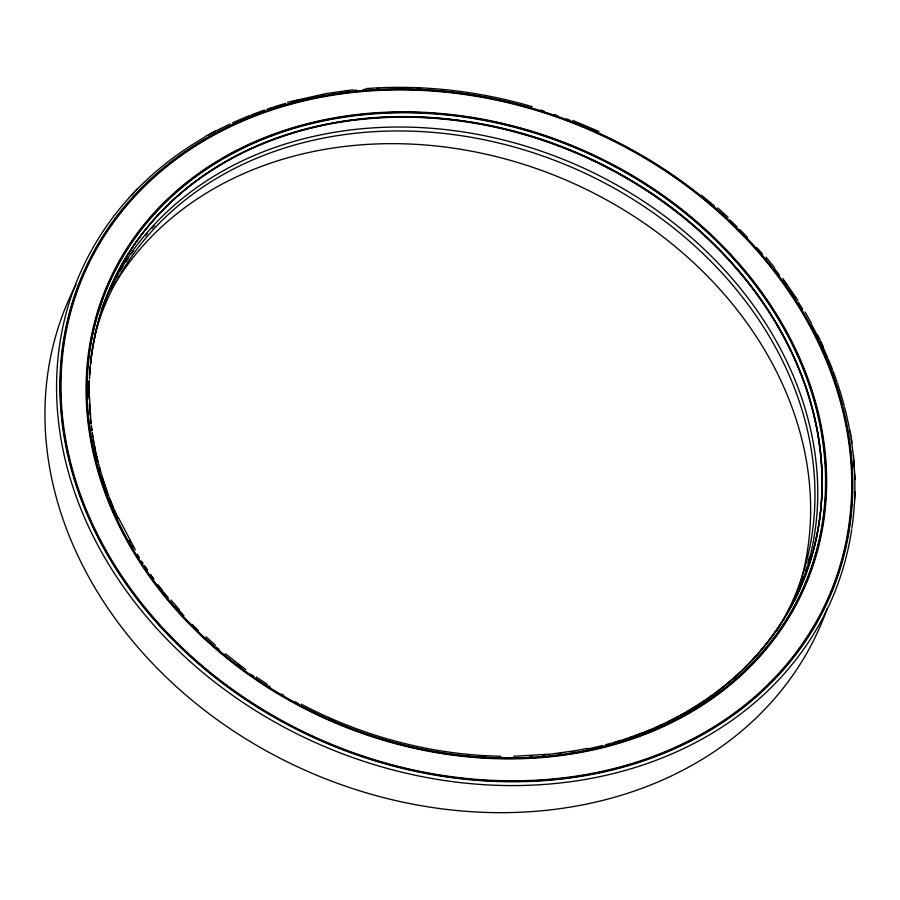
<?xml version="1.0" encoding="UTF-8"?>
<svg xmlns="http://www.w3.org/2000/svg" width="900" height="900" viewBox="0 0 900 900"><rect width="100%" height="100%" fill="white"/><g stroke="black" fill="none" stroke-linecap="round" stroke-linejoin="round"><path stroke-width="1.35" d="M854.516 503.674L855 491.704M129.06 197.662L137.25 188.933M205.031 136.62L216 130.567M287.483 102.285L326.194 93.555L352.89 89.809M575.606 750.634L587.633 748.339M575.696 750.623L551.205 754.065L513.641 756.304M366.401 88.571C422.168 84.409 478.553 91.013 532.192 106.639M500.963 756.27C431.483 754.954 362.61 736.459 301.174 704.126M572.692 120.397L599.018 131.501M256.399 677.104L267.266 684.326M245.79 669.6L225.326 653.726M717.739 207.911L728.089 217.249M205.999 636.795L215.516 645.39M171.079 600.086L179.314 609.592M766.035 257.153L774.607 267.705M782.798 278.46L798.008 300.6M804.971 311.895L811.519 323.336M135.36 549.877L118.53 517.95M817.616 334.924L823.286 346.624M850.14 430.92L852.075 443.093M853.538 455.243L855 479.486M90.776 418.343L89.426 396.067M825.424 613.406A409.669 336.397 23.2 0 1 307.665 771.379A409.669 336.397 23.2 0 1 76.039 284.569M827.212 608.501A409.669 336.397 23.2 0 1 825.885 612.191M851.726 529.346A409.657 336.386 23.2 0 1 312.019 741.049A409.657 336.386 23.2 0 1 128.7 198.248M131.389 195.3A409.657 336.386 23.2 0 1 204.458 137.362M208.091 135.304A409.657 336.386 23.2 0 1 215.438 131.31M216.675 130.657A409.657 336.386 23.2 0 1 230.141 123.986M232.447 122.918A409.657 336.386 23.2 0 1 250.076 115.391M251.269 114.93A409.657 336.386 23.2 0 1 264.577 110.014M267.03 109.17A409.657 336.386 23.2 0 1 273.195 107.134M274.433 106.74A409.657 336.386 23.2 0 1 285.694 103.365M290.756 101.97A409.657 336.386 23.2 0 1 298.406 100.001M321.75 94.984A409.657 336.386 23.2 0 1 324.382 94.511M332.303 93.184A409.657 336.386 23.2 0 1 334.957 92.779M345.623 91.316A409.657 336.386 23.2 0 1 348.311 90.99M353.689 90.394A409.657 336.386 23.2 0 1 356.377 90.124M363.139 89.516A409.657 336.386 23.2 0 1 365.861 89.302M376.751 88.616A409.657 336.386 23.2 0 1 379.485 88.481M416.7 88.403A409.657 336.386 23.2 0 1 420.863 88.582M540.495 110.002A409.657 336.386 23.2 0 1 544.207 111.184M554.062 114.457A409.657 336.386 23.2 0 1 557.741 115.74M566.28 118.834A409.657 336.386 23.2 0 1 569.925 120.218M701.415 195.266A409.657 336.386 23.2 0 1 714.375 206.01M729.934 220.005A409.657 336.386 23.2 0 1 736.931 226.744M739.89 229.669A409.657 336.386 23.2 0 1 747.607 237.589M756.923 247.703A409.657 336.386 23.2 0 1 762.345 253.879M774.461 268.605A409.657 336.386 23.2 0 1 779.423 275.04M783.45 280.451A409.657 336.386 23.2 0 1 786.6 284.827M790.447 290.329A409.657 336.386 23.2 0 1 791.955 292.534M793.451 294.761A409.657 336.386 23.2 0 1 795.668 298.103M798.548 302.58A409.657 336.386 23.2 0 1 802.755 309.353M811.35 324.214A409.657 336.386 23.2 0 1 819.202 339.3M820.35 341.64A409.657 336.386 23.2 0 1 827.842 358.144M828.349 359.336A409.657 336.386 23.2 0 1 832.658 370.046M833.119 371.25A409.657 336.386 23.2 0 1 837.011 382.039M837.428 383.243A409.657 336.386 23.2 0 1 844.29 406.069M844.639 407.407A409.657 336.386 23.2 0 1 849.712 430.369M849.96 431.73A409.657 336.386 23.2 0 1 850.658 435.78M851.096 438.491A409.657 336.386 23.2 0 1 851.715 442.541M851.906 443.902A409.657 336.386 23.2 0 1 853.357 456.064M853.74 460.114A409.657 336.386 23.2 0 1 854.336 468.202M854.617 473.591A409.657 336.386 23.2 0 1 854.617 499.027M854.347 504.338A409.657 336.386 23.2 0 1 851.918 528.041M89.483 378.945A376.144 308.88 23.2 0 1 581.76 154.822A376.144 308.88 23.2 0 1 744.581 667.811M740.599 671.648A376.144 308.88 23.2 0 1 714.938 693.124M713.936 693.866A376.144 308.88 23.2 0 1 705.735 699.671M704.7 700.38A376.144 308.88 23.2 0 1 667.17 722.014M666 722.576A376.144 308.88 23.2 0 1 655.403 727.447M654.21 727.965A376.144 308.88 23.2 0 1 644.558 731.959M643.331 732.442A376.144 308.88 23.2 0 1 634.714 735.671M633.476 736.121A376.144 308.88 23.2 0 1 629.73 737.426M627.221 738.27A376.144 308.88 23.2 0 1 623.441 739.508M622.181 739.913A376.144 308.88 23.2 0 1 611.966 742.972M610.684 743.332A376.144 308.88 23.2 0 1 605.509 744.739M602.91 745.414A376.144 308.88 23.2 0 1 587.137 749.059M573.773 751.59A376.144 308.88 23.2 0 1 571.072 752.029M561.589 753.457A376.144 308.88 23.2 0 1 558.866 753.817M545.153 755.336A376.144 308.88 23.2 0 1 542.385 755.595M532.688 756.304A376.144 308.88 23.2 0 1 529.909 756.472M485.19 756.45A376.144 308.88 23.2 0 1 482.636 756.304M334.046 720.72A376.144 308.88 23.2 0 1 330.424 719.156M298.575 703.676A376.144 308.88 23.2 0 1 295.11 701.809M283.714 695.374A376.144 308.88 23.2 0 1 281.452 694.046M270.315 687.229A376.144 308.88 23.2 0 1 268.11 685.834M254.014 676.44A376.144 308.88 23.2 0 1 250.819 674.201M241.38 667.327A376.144 308.88 23.2 0 1 237.251 664.211M219.206 649.597A376.144 308.88 23.2 0 1 216.281 647.077M198.416 630.607A376.144 308.88 23.2 0 1 192.116 624.319M183.87 615.668A376.144 308.88 23.2 0 1 175.455 606.285M168.266 597.769A376.144 308.88 23.2 0 1 163.901 592.369M163.046 591.289A376.144 308.88 23.2 0 1 157.995 584.719M153.9 579.184A376.144 308.88 23.2 0 1 150.716 574.717M147.6 570.217A376.144 308.88 23.2 0 1 144.551 565.684M143.066 563.4A376.144 308.88 23.2 0 1 141.593 561.116M139.41 557.674A376.144 308.88 23.2 0 1 137.284 554.22M133.144 547.245A376.144 308.88 23.2 0 1 131.805 544.916M130.477 542.576A376.144 308.88 23.2 0 1 129.184 540.225M117.81 517.635A376.144 308.88 23.2 0 1 114.086 509.186M113.569 507.983A376.144 308.88 23.2 0 1 109.192 497.036M108.731 495.821A376.144 308.88 23.2 0 1 105.66 487.249M105.233 486.022A376.144 308.88 23.2 0 1 98.606 463.826M98.291 462.589A376.144 308.88 23.2 0 1 95.951 452.678M95.681 451.44A376.144 308.88 23.2 0 1 92.306 432.81M91.946 430.324A376.144 308.88 23.2 0 1 91.294 425.363M91.001 422.876A376.144 308.88 23.2 0 1 90.608 419.152M90.214 414.968A376.144 308.88 23.2 0 1 89.483 403.841M89.325 399.668A376.144 308.88 23.2 0 1 89.37 381.701M90.484 364.174A376.144 308.869 23.2 0 1 610.436 169.02A376.144 308.869 23.2 0 1 714.814 693.394M712.8 694.867A376.144 308.869 23.2 0 1 686.306 712.058M685.204 712.688A376.144 308.869 23.2 0 1 680.749 715.185M678.499 716.411A376.144 308.869 23.2 0 1 676.226 717.615M675.09 718.211A376.144 308.869 23.2 0 1 667.046 722.273M662.377 724.5A376.144 308.869 23.2 0 1 655.279 727.706M650.486 729.765A376.144 308.869 23.2 0 1 644.434 732.229M643.207 732.701A376.144 308.869 23.2 0 1 634.59 735.941M633.352 736.38A376.144 308.869 23.2 0 1 627.097 738.54M619.515 740.97A376.144 308.869 23.2 0 1 615.69 742.129M198.304 630.877A376.144 308.869 23.2 0 1 192.004 624.589M181.856 613.867A376.144 308.869 23.2 0 1 179.977 611.786M162.09 590.467A376.144 308.869 23.2 0 1 160.391 588.285M152.989 578.34A376.144 308.869 23.2 0 1 150.604 574.976M146.722 569.351A376.144 308.869 23.2 0 1 144.45 565.954M130.376 542.846A376.144 308.869 23.2 0 1 129.071 540.495M117.709 517.905A376.144 308.869 23.2 0 1 114.491 510.671M113.468 508.252A376.144 308.869 23.2 0 1 110.025 499.748M107.28 492.424A376.144 308.869 23.2 0 1 105.547 487.519M105.131 486.293A376.144 308.869 23.2 0 1 101.97 476.46M100.519 471.521A376.144 308.869 23.2 0 1 99.484 467.809M97.875 461.621A376.144 308.869 23.2 0 1 95.839 452.947M95.569 451.71A376.144 308.869 23.2 0 1 94.073 444.262M93.623 441.776A376.144 308.869 23.2 0 1 93.184 439.29M92.767 436.815A376.144 308.869 23.2 0 1 92.194 433.08M91.834 430.605A376.144 308.869 23.2 0 1 91.282 426.409M90.945 423.619A376.144 308.869 23.2 0 1 90.495 419.434M89.989 413.854A376.144 308.869 23.2 0 1 89.606 408.285M89.156 397.17A376.144 308.869 23.2 0 1 89.314 380.599M89.595 375.098A376.144 308.869 23.2 0 1 90.225 366.896M90.495 363.116A376.132 308.858 23.2 0 1 557.201 145.519A376.132 308.858 23.2 0 1 782.066 621.821M781.335 622.957A376.132 308.858 23.2 0 1 738.326 674.111M736.279 675.99A376.132 308.858 23.2 0 1 733.174 678.758M730.012 681.491A376.132 308.858 23.2 0 1 727.886 683.291M720.27 689.445A376.132 308.858 23.2 0 1 714.679 693.697M713.678 694.44A376.132 308.858 23.2 0 1 708.581 698.096M705.476 700.234A376.132 308.858 23.2 0 1 703.395 701.651M700.234 703.732A376.132 308.858 23.2 0 1 698.107 705.105M695.97 706.466A376.132 308.858 23.2 0 1 693.821 707.805M688.376 711.079A376.132 308.858 23.2 0 1 686.171 712.361M94.421 447.053A376.132 308.858 23.2 0 1 93.949 444.566M93.487 442.08A376.132 308.858 23.2 0 1 93.06 439.594M91.71 430.909A376.132 308.858 23.2 0 1 91.328 428.108M90.821 423.923A376.132 308.858 23.2 0 1 90.371 419.738M89.865 414.157A376.132 308.858 23.2 0 1 89.561 409.984M89.021 397.474A376.132 308.858 23.2 0 1 89.19 380.902M89.55 374.04A376.132 308.858 23.2 0 1 90.09 367.2M94.837 334.575A374.321 307.373 23.2 0 1 573.424 168.019A374.321 307.373 23.2 0 1 776.678 630.877M101.216 309.825A376.132 308.858 23.2 0 1 569.756 162.023A376.132 308.858 23.2 0 1 794.576 600.851M109.204 291.15A376.132 308.858 23.2 0 1 114.739 280.35M116.044 277.976A376.132 308.858 23.2 0 1 118.035 274.455M120.094 270.968A376.132 308.858 23.2 0 1 122.918 266.355M125.854 261.799A376.132 308.858 23.2 0 1 128.115 258.412M131.209 253.969A376.132 308.858 23.2 0 1 133.605 250.661M145.463 235.71A376.132 308.858 23.2 0 1 147.251 233.64M151.819 228.532A376.132 308.858 23.2 0 1 154.631 225.529M809.393 557.381A376.132 308.858 23.2 0 1 808.065 562.624M806.625 567.832A376.132 308.858 23.2 0 1 805.477 571.725M803.846 576.866A376.132 308.858 23.2 0 1 800.741 585.788M111.926 288.72A376.132 308.858 23.2 0 1 568.654 181.237A376.132 308.858 23.2 0 1 798.57 588.566M148.275 612.945A406.89 334.114 23.2 0 0 826.504 604.17A406.89 334.114 23.2 0 0 394.245 88.999A406.89 334.114 23.2 0 0 148.275 612.945M148.669 612.709A406.361 333.686 23.2 0 0 826.031 603.956A406.361 333.686 23.2 0 0 394.335 89.438A406.361 333.686 23.2 0 0 148.669 612.709M149.119 612.45A405.787 333.214 23.2 0 0 825.502 603.709A405.787 333.214 23.2 0 0 394.425 89.933A405.787 333.214 23.2 0 0 149.119 612.45M169.065 600.964A379.44 311.58 23.2 0 0 801.54 592.785A379.44 311.58 23.2 0 0 398.441 112.354A379.44 311.58 23.2 0 0 169.065 600.964M169.447 600.739A378.923 311.152 23.2 0 0 801.056 592.571A378.923 311.152 23.2 0 0 398.52 112.804A378.923 311.152 23.2 0 0 169.447 600.739M168.626 601.211A380.025 312.053 23.2 0 0 802.069 593.021A380.025 312.053 23.2 0 0 398.351 111.859A380.025 312.053 23.2 0 0 168.626 601.211"/></g></svg>
